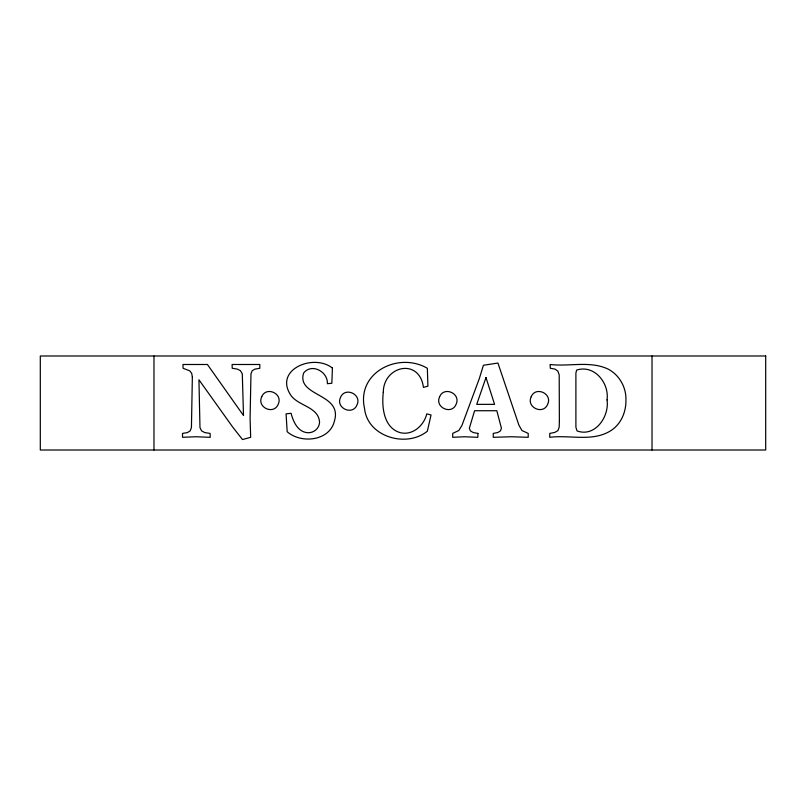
<?xml version="1.0" encoding="UTF-8"?>
<svg xmlns="http://www.w3.org/2000/svg" width="806" height="806" viewBox="0 0 806 806"><rect width="100%" height="100%" fill="white"/><g stroke="black" fill="none" stroke-linecap="round" stroke-linejoin="round"><path stroke-width="1.21" d="M652.024 355.99L652.024 450.01M153.976 355.99L153.976 450.01M192.352 376.996L191.435 427.643L190.166 430.878L187.395 432.59L182.519 433.406L182.519 437.315L195.697 436.751L210.215 437.315L210.104 433.406L204.784 432.59L201.581 430.878L199.979 427.643L198.941 379.787L232.44 426.706L242.495 439.552L250.656 437.315L250.092 418.324L250.968 373.883L252.177 370.74L254.908 369.118L259.814 368.292L259.814 364.493L232.108 364.493L232.219 368.292L237.216 369.067L240.47 370.7L242.294 373.863L243.503 415.533L207.424 364.493L182.962 364.493L183.073 368.292L189.763 370.841L191.697 373.39L192.352 376.996M477.948 433.406L477.837 437.315L464.427 436.751L452.7 437.315L452.7 433.406L458.846 430.475L461.969 425.367L479.288 378.679L483.419 365.269L497.937 363.043L518.933 425.246L521.986 430.545L528.212 433.406L528.212 437.315L511.457 436.751L493.252 437.315L493.252 433.406L497.745 432.54L500.435 430.918L501.433 428.248L496.818 410.728L474.593 410.728L469.354 428.208L470.392 430.908L473.253 432.54L477.948 433.406M559.374 421.115L559.193 427.12L557.913 430.616L554.76 432.429L549.763 433.406L549.763 437.315C570.255 434.646 593.387 442.464 611.754 430.051C621.476 423.331 626.171 411.453 625.94 399.897C626.282 387.333 619.431 375.122 608.288 369.178C590.163 360.494 569.338 366.821 550.095 364.493L550.327 368.292L554.961 369.067L557.913 371.193L559.193 374.85L559.374 421.115M332.415 368.06L331.85 383.253L327.387 383.696C328.062 371.626 311.569 362.771 303.6 373.077C296.336 396.703 342.61 393.086 334.5 420.762C329.906 441.144 301.071 444.005 287.178 431.724L286.059 413.861L291.087 413.297C293.223 421.709 297.898 432.137 307.842 432.731C313.897 432.973 319.297 428.389 319.569 422.233C318.642 407.262 299.751 406.194 291.57 396.29C272.539 370.085 313.212 352.897 332.415 368.06M383.293 392.331C381.581 406.939 383.646 428.127 400.532 432.741C412.884 435.583 424.027 425.336 426.787 413.861L431.039 414.979L427.351 431.17C406.768 448.106 367.556 437.134 364.544 408.521C356.292 372.412 398.577 351.456 427.351 368.292L427.905 386.155L423.442 387.384C419.533 357.501 383.354 365.783 383.293 392.331M607.059 399.897C609.527 416.591 595.11 437.557 577.046 430.918L575.897 427.261L575.897 373.087L576.622 370.085C594.375 364.332 609.356 383.041 607.059 399.897M261.708 396.794C256.61 407.504 273.828 415.221 278.201 404.29C283.299 393.58 266.081 385.862 261.708 396.794M340.505 397.439C335.407 408.148 352.635 415.866 356.998 404.934C362.096 394.235 344.877 386.507 340.505 397.439M439.613 396.794C434.515 407.504 451.743 415.221 456.105 404.29C461.213 393.58 443.985 385.862 439.613 396.794M531.174 396.794C526.076 407.504 543.304 415.221 547.667 404.29C552.765 393.58 535.547 385.862 531.174 396.794M485.988 377.561L476.719 404.36L494.592 404.36L485.988 377.561M765.7 355.99L40.3 355.99L40.3 450.01L765.7 450.01L765.7 355.99"/></g></svg>
